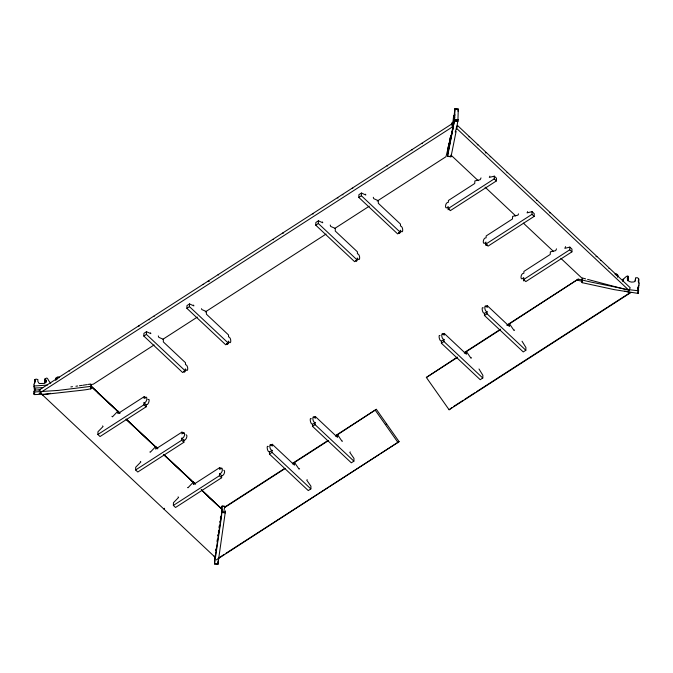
<?xml version="1.0" encoding="UTF-8"?>
<svg xmlns="http://www.w3.org/2000/svg" width="673" height="673" viewBox="0 0 673 673"><rect width="100%" height="100%" fill="white"/><g stroke="black" fill="none" stroke-linecap="round" stroke-linejoin="round"><path stroke-width="1.01" d="M457.926 119.92L458.296 109.11L454.931 108.74L457.463 109.371M58.728 377.974C58.896 376.535 57.676 376.712 56.894 377.385C54.69 378.596 57.415 378.672 57.23 379.261M217.724 534.766L217.716 535.868M219.188 525.958L219.036 527.8M120.114 413.146L117.935 411.11L117.901 413.626L144.224 396.649L145.671 398.012M157.861 448.622L155.69 446.578L155.648 449.093L181.971 432.116L183.426 433.479M195.616 484.089L193.437 482.045L193.403 484.56L219.726 467.592L221.173 468.955M447.94 209.698L449.808 208.983M453.552 119.424L453.737 115.579M622.836 281.104C622.18 279.026 630.542 272.573 627.345 278.084C626.756 280.439 629.743 282.87 634.05 281.911C636.549 281.045 634.025 276.83 637.533 277.756C639.283 278.614 638.795 281.28 638.408 283.089M638.727 278.858L638.223 281.264L639.35 283.257L637.575 288.717L638.643 290.13L638.341 293.108L637.819 293.361L614.239 289.642L582.288 282.702L581.565 282.29L582.221 278.277M144.224 396.649L144.157 398.5C148.077 393.579 147.496 403.034 144.022 402.74L146.192 404.784L146.125 406.82L100.041 436.533L97.863 434.497L97.955 431.78L103.078 426.497L102.582 425.933M181.971 432.116L181.912 433.967C185.782 429.096 185.26 438.493 181.769 438.216L183.948 440.251L183.88 442.287L137.788 472.009L135.618 469.964L135.702 467.255L140.834 461.964L140.329 461.4M158.298 335.92L158.761 337.316L163.379 339.335L163.329 341.918L185.512 362.755L185.445 364.598C188.575 364.859 188.465 374.188 185.311 368.846L185.243 370.873L182.661 372.539L143.829 336.063L143.913 333.354L146.495 331.688L150.828 333.665L150.567 332.824M146.125 406.82L143.955 404.776L144.022 402.74M185.243 370.873L146.411 334.397L146.495 331.688M219.726 467.592L219.659 469.434C223.587 464.53 222.99 473.977 219.524 473.683L221.695 475.727L221.627 477.754L175.544 507.476L173.365 505.431L173.457 502.723L178.581 497.431L178.076 496.876M183.88 442.287L181.702 440.243L181.769 438.216M184.839 371.202L184.646 372.194L183.502 371.235M201.513 308.671L201.807 309.555L206.426 311.574L206.384 314.156L228.559 334.994L228.492 336.837C231.605 337.097 231.52 346.427 228.357 341.085L228.29 343.112L225.707 344.778L186.875 308.301L186.968 305.592L189.542 303.927L193.874 305.904L193.614 305.062M228.29 343.112L189.458 306.636L189.542 303.927M221.627 477.754L219.457 475.71L219.524 473.683M227.886 343.44L227.693 344.433L226.549 343.474M307.225 479.681L306.745 480.169L310.943 486.2L310.85 488.909L308.276 490.575L269.444 454.082L269.511 452.054C267.299 452.559 266.155 444.365 268.275 446.519M310.85 488.909L272.027 452.416L272.094 450.388C269.007 450.102 269.04 440.714 272.237 446.14L272.296 444.298L270.571 445.408M330.233 225.043L330.695 226.431L335.314 228.45L335.263 231.041L357.447 251.87L357.38 253.721C360.501 253.982 360.4 263.303 357.245 257.961L357.178 259.997L354.595 261.662L315.763 225.177L315.847 222.469L318.43 220.803L322.762 222.78L322.493 221.947M357.178 259.997L318.346 223.512L318.43 220.803M350.271 451.92L349.792 452.407L353.99 458.439L353.897 461.148L351.323 462.814L312.491 426.32L312.558 424.293C310.346 424.798 309.201 416.604 311.33 418.757M353.897 461.148L315.073 424.655L315.141 422.627C312.053 422.341 312.087 412.953 315.284 418.379L315.343 416.537L313.618 417.647M373.279 197.282L373.742 198.67L378.361 200.689L378.31 203.28L400.494 224.109L400.427 225.96C403.556 226.187 403.447 235.558 400.292 230.2L400.225 232.235L397.642 233.901L358.81 197.416L358.894 194.707L361.477 193.042L365.809 195.019L365.548 194.186M356.757 260.788L356.581 261.317L355.723 260.628M400.225 232.235L361.393 195.75L361.477 193.042M478.983 368.981L482.878 375.315L482.785 378.024L480.202 379.69L441.379 343.205L441.446 341.169C439.368 341.606 438.081 334.144 440.016 335.448M489.894 176.158L489.321 177.403L494.319 176.166L496.489 178.21L496.405 180.919L450.321 210.641L448.142 208.596L448.21 206.569C444.407 211.322 444.811 202.026 448.353 202.321L448.411 200.478L474.734 183.502L474.86 180.928L480.185 179.699L481.027 177.899M482.785 378.024L443.961 341.539L444.029 339.503C440.933 339.259 440.975 329.812 444.172 335.263L444.23 333.413L442.506 334.523M485.721 244.408L485.864 245.435L487.218 244.678M527.64 211.625L527.077 212.878L532.065 211.642L534.244 213.686L534.152 216.395L488.068 246.116L485.898 244.072L485.965 242.036C482.129 246.806 482.575 237.493 486.099 237.796L486.167 235.945L512.481 218.969L512.616 216.395L517.932 215.167L518.547 213.863M522.029 341.219L525.924 347.554L525.832 350.263L523.249 351.929L484.425 315.444L484.493 313.408C482.28 313.912 481.136 305.727 483.256 307.872M525.832 350.263L487.008 313.778L487.075 311.742C483.988 311.464 484.022 302.068 487.218 307.502L487.277 305.651L485.553 306.762M496.405 180.919L494.226 178.875L494.319 176.166M523.451 280.347L523.619 280.902L524.62 280.363M565.598 246.629L564.824 248.345L569.821 247.109L571.991 249.153L571.907 251.862L525.823 281.583L523.644 279.539L523.712 277.512C519.85 282.315 520.33 272.944 523.855 273.263L523.914 271.412L550.236 254.444L550.363 251.862L555.688 250.634L556.521 248.842M534.152 216.395L531.981 214.351L532.065 211.642M571.907 251.862L569.728 249.818L569.821 247.109M45.924 382.171L46.471 380.136L44.839 383.4L39.16 383.526L37.814 381.414L37.898 379.564L35.972 379.067L34.702 380.06L34.474 383.896M34.702 380.06L35.046 382.508L33.793 384.384L35.198 389.995L34.037 391.307L34.037 394.302L34.542 394.597L47.354 394.1L81.618 390.273A193.673 121.081 3.1 0 0 87.456 389.482L91.36 388.658L91.082 384.611M219.81 522.256L219.827 521.878A14.251 0.917 -83.5 0 0 219.852 521.196M292.873 463.731L294.597 462.62L294.471 465.136L272.296 444.298M335.92 435.969L337.644 434.859L337.518 437.374L315.343 416.537M464.807 352.854L466.532 351.743L466.406 354.25L444.23 333.413M507.854 325.093L509.579 323.982L509.453 326.489L487.277 305.651M399.796 233.312L398.483 232.597M452.046 124.084L452.332 122.259L452.18 124.101M34.752 381.633L34.845 379.883M34.197 393.099L34.382 390.433M35.181 381.49L35.274 379.732M34.542 394.597L34.676 391.964L34.18 391.669M44.998 379.177C48.061 383.24 43.476 384.291 45.259 378.798C46.26 378.276 46.757 377.452 47.716 378.874A2.986 1.868 3.1 0 1 47.943 379.227C48.86 381.28 50.147 382.5 50.727 383.215M44.889 381.919L45.184 378.849M44.855 381.81L45.259 378.798M45.259 382.188L45.461 378.798M55.733 380.018L55.825 378.192M55.926 380.136L56.019 378.377M90.611 389.011L90.754 386.378L91.494 386.033M454.578 119.55L458.019 119.777L454.578 119.542L454.998 108.925L458.355 109.388M582.288 282.702L582.423 280.069L581.708 279.657M617.486 277.007C618.975 275.4 615.745 272.43 614.987 274.172M617.688 276.906L617.789 275.072M622.979 280.952L623.072 279.202M623.248 280.969L623.341 279.219M627.505 280.725L628.094 277.385M628.355 276.696L627.976 280.002M628.338 279.783L628.523 277.04M635.287 280.994L635.573 278.067M637.819 293.361L637.962 290.728L638.484 290.475M638.584 281.491L638.601 278.664M456.117 131.344L452.105 151.349A193.673 12.451 -83.5 0 1 451.39 154.782L450.927 156.775L447.579 156.388L448.21 146.453M450.927 156.775L451.036 155.017M447.579 156.388L454.67 119.39M456.479 129.443L458.019 119.777M214.746 556.218L214.527 563.89L217.875 564.268L225.472 510.883M457.968 111.196L458.296 109.11M214.527 563.89L220.828 521.079A193.673 12.451 -83.5 0 0 221.61 515.526L222.073 506.088L225.413 506.466L222.014 506.138L221.678 508.637M220.382 518.075L220.626 516.275M217.295 539.62L217.026 541.471M218.355 532.444L218.658 530.374M33.953 393.57L34.037 394.302M41.238 393.73L215.141 557.286L222.208 509.52L201.235 489.65M215.646 550.371L215.856 549.033M224.016 510.706L224.496 507.635L225.497 506.601L284.595 468.484M453.602 119.786L454.931 108.74M454.864 114.662L452.845 125.296M452.593 125.304L453.669 115.462M450.801 135.82L448.067 148.935M447.755 153.772L449.968 143.273A315.343 20.266 -83.5 0 0 451.162 137.351A334.102 21.477 -83.5 0 0 452.71 129.443M447.915 151.274L449.303 144.788A298.888 19.206 -83.5 0 0 452.374 129.553M448.512 145.074L448.958 143.063M449.884 138.848L450.178 137.528M455.2 131.992L457.371 125.363L630.206 287.75L629.011 290.374L587.605 279.388M39.059 390.13L452.685 123.378L453.577 126.171L445.98 156.716L377.2 201.076M638.012 289.836L638.997 285.15M616.14 275.551L616.653 275.518M638.341 293.108L638.357 292.074M33.911 386.31L34.651 391.35M117.935 411.11L112.467 416.831L111.92 416.276M155.69 446.578L150.222 452.306L149.877 451.953M193.437 482.045L187.969 487.774L187.624 487.42M335.65 435.944L376.342 409.319L399.089 441.639L216.336 559.886M624.78 291.157L630.853 292.562L449.101 409.773L426.354 377.452L457.346 357.077M449.101 409.773L451.861 407.602M507.518 325.109L578.2 279.135L582.254 280.069M97.703 392.763L114.789 408.536M163.892 508.906L164.506 508.283M191.174 480.816L192.991 482.019M208.243 496.607L221.139 508.351M299.586 468.677L299.064 469.14L294.597 462.62M342.439 441.084L342.111 441.379L337.644 434.859M471.521 357.792L470.999 358.263L466.532 351.743M514.567 330.031L514.046 330.502L509.579 323.982M453.577 126.171L39.084 393.495L41.129 393.141M143.829 336.063L146.411 334.397M186.875 308.301L189.458 306.636M315.763 225.177L318.346 223.512M358.81 197.416L361.393 195.75M154.125 344.946L93.286 384.182L90.216 384.712M162.942 339.259L197.332 317.084M205.265 311.961L326.06 234.061M334.876 228.374L369.267 206.19M147.967 399.493C150.483 397.709 148.624 405.676 146.192 404.784M97.863 434.497L143.955 404.776M448.142 208.596L494.226 178.875M135.618 469.964L181.702 440.243M485.898 244.072L531.981 214.351M183.948 440.251C186.27 440.613 188.036 434.893 186.068 434.733M173.365 505.431L219.457 475.71M523.644 279.539L569.728 249.818M221.695 475.727C224.05 476.021 225.733 470.469 223.815 470.208M269.511 452.054L272.094 450.388M312.558 424.293L315.141 422.627M441.446 341.169L444.029 339.503M484.493 313.408L487.075 311.742M269.444 454.082L272.027 452.416M312.491 426.32L315.073 424.655M441.379 343.205L443.961 341.539M484.425 315.444L487.008 313.778M292.536 463.361L327.827 440.605M335.768 435.49L376.342 409.319M464.404 352.526L500.569 329.198M506.744 325.219L578.2 279.135M224.496 507.635L285.369 468.374M292.427 463.823L328.592 440.504M426.354 377.452L457.236 357.54M464.286 352.989L500.46 329.661M218.212 558.287L224.395 554.3M226.094 553.206L277.772 519.876M278.21 519.59L317.294 494.386M317.917 493.982L328.727 487.016M329.383 486.587L379.74 454.115M380.556 453.585L399.089 441.639M453.61 406.475L463.327 400.208M465.043 399.097L474.802 392.813M476.476 391.728L554.207 341.598M554.754 341.245L595.933 314.686M596.556 314.291L607.315 307.342M608.022 306.888L630.096 292.654M385.999 424.167L386.622 423.864M468.938 136.846L469.426 136.728M477.266 144.855L477.906 144.695M485.342 152.906L486.377 152.645M490.137 156.75L490.617 156.632M506.962 172.692L507.551 172.549M536.608 200.554L537.205 200.403M549.715 212.87L550.312 212.727M595.933 256.741L596.909 256.497M600.627 260.611L601.149 260.485M608.972 268.603L609.612 268.434M617.604 276.527L618.092 276.401M42.306 394.891L50.509 393.343M87.793 384.476L90.737 384.005M83.04 385.217L86.809 384.636M90.754 386.378L58.433 390.39L34.676 391.964M79.414 385.747L82.131 385.343M75.914 386.235L77.664 385.991M617.587 275.249L616.863 275.745M47.253 385.099L34.096 385.999M637.962 290.728L628.935 289.676M454.645 120.509L457.993 120.888M454.569 121.174L457.918 121.561M447.663 156.212L451.011 156.59M222.14 511.539L225.489 511.926M222.031 512.49L225.379 512.868M214.586 563.764L217.934 564.142M622.542 280.548L623.324 280.649L622.929 279.345M638.795 287.464L637.987 287.346M625.217 289.07L627.076 289.373M624.233 288.885L591.315 282.147A193.673 121.081 3.1 0 1 585.544 280.826L582.423 280.069M577.207 280.17L582.271 281.339M585.586 278.858L581.548 277.781L560.87 258.356M421.803 143.324L422.358 143.576M411.876 149.726L412.322 149.928M387.051 165.735L387.564 165.97M352.29 188.154L352.812 188.39M342.364 194.556L342.936 194.817M337.392 197.761L337.964 198.03M312.575 213.77L313.138 214.031M282.769 232.993L283.316 233.237M272.843 239.395L273.373 239.638M218.086 274.71L218.616 274.954M208.15 281.112L209.227 281.6M203.187 284.317L203.675 284.536M153.537 316.335L154.109 316.596M148.556 319.549L149.128 319.81M138.63 325.951L139.151 326.186M69.117 370.781L69.672 371.033M59.182 377.191L59.603 377.385M39.32 389.995L40.128 390.365M157.465 448.79L126.061 419.178M164.54 455.411L191.426 480.556M201.328 489.818L208.403 496.438M456.185 127.988L629.011 290.374M451.364 155.463L478.166 180.65M485.056 187.128L515.695 215.907M523.35 223.1L553.214 251.164M90.956 386.033L119.289 412.658M126.188 419.136L157.583 448.63M163.707 454.393L195.103 483.887M91.259 386.487L119.592 413.104M126.49 419.582L157.12 448.361M164.01 454.839L194.64 483.618M201.538 490.095L222.208 509.52M91.545 386.588L97.879 392.578M115.26 408.974L118.498 412.036M214.073 556.117L215.141 557.286M375.349 410.345L398.088 442.666M451.575 124.093L452.475 126.886M34.634 388.094L34.626 388.052A298.888 186.85 3.1 0 0 42.727 387.606M217.875 564.268L218.044 560.903M40.338 389.768A334.102 208.874 3.1 0 1 35.442 390.062M72.516 386.689A315.343 197.139 3.1 0 1 70.858 386.899M454.721 117.136A298.888 19.206 -83.5 0 1 453.139 125.565M452.836 127.147A298.888 19.206 -83.5 0 1 452.534 128.72M454.544 119.777A334.102 21.477 -83.5 0 1 453.594 124.842M453.232 126.751A334.102 21.477 -83.5 0 1 452.845 128.745M218.733 557.387A334.102 21.477 -83.5 0 1 218.397 559.616"/></g></svg>
